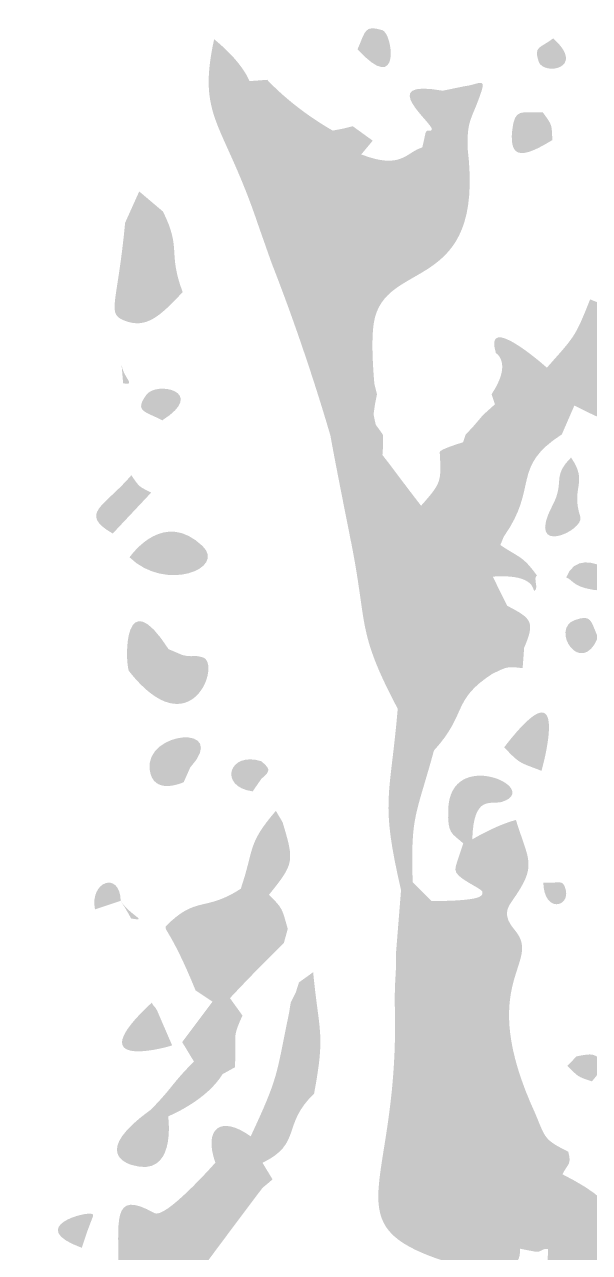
# Model space of a CAD drawing. Header units: millimetres. Extents: x 1329 to 1518, y 49 to 125.
# Drawn here: x 1474.03 to 1483.3, y 78.58 to 98.75 of the extents above; entities that cross this region are included whole.
import ezdxf

# ---------------------------------------------------------------- set-up
doc = ezdxf.new("R2010")
doc.units = ezdxf.units.MM

msp = doc.modelspace()

# ---------------------------------------------------------------- hatches: boundary and pattern name
at = {"true_color": 0x080808, "transparency": 33554687}
h = msp.add_hatch(color=18, dxfattribs=at)
edge = h.paths.add_edge_path(flags=0)
edge.add_spline(control_points=[(1479.492, 98.341), (1479.625, 98.635), (1479.6, 98.747), (1479.9, 98.654), (1480.071, 98.601), (1480.211, 97.549), (1479.492, 98.341)], knot_values=[0, 0, 0, 0, 1, 1, 1, 2, 2, 2, 2], degree=3, periodic=1)
h = msp.add_hatch(color=18, dxfattribs=at)
edge = h.paths.add_edge_path(flags=0)
edge.add_spline(control_points=[(1477.139, 98.506), (1477.574, 98.151), (1477.691, 97.884), (1477.72, 97.818), (1477.792, 97.017), (1477.839, 96.882), (1477.866, 96.805), (1478.217, 96.32), (1478.34, 96.164), (1478.756, 96.602), (1479.168, 96.633), (1479.149, 96.666), (1479.553, 96.614), (1480.217, 96.356), (1480.289, 96.652), (1480.555, 96.729), (1480.555, 96.729), (1480.727, 96.755), (1480.727, 96.755), (1480.727, 96.755), (1480.886, 96.507), (1480.886, 96.507), (1480.798, 95.661), (1480.324, 96.121), (1479.634, 95.604), (1478.952, 95.737), (1478.819, 95.914), (1478.472, 95.324), (1478.306, 95.367), (1478.442, 95.498), (1478.29, 95.537), (1478.256, 95.546), (1478.29, 95.537), (1477.861, 95.459), (1477.285, 97.176), (1476.856, 97.2), (1477.139, 98.506)], knot_values=[0, 0, 0, 0, 1, 1, 1, 2, 2, 2, 3, 3, 3, 4, 4, 4, 5, 5, 5, 6, 6, 6, 7, 7, 7, 8, 8, 8, 9, 9, 9, 10, 10, 10, 11, 11, 11, 12, 12, 12, 12], degree=3, periodic=1)
h = msp.add_hatch(color=18, dxfattribs=at)
edge = h.paths.add_edge_path(flags=0)
edge.add_spline(control_points=[(1482.704, 98.521), (1483.259, 98.017), (1482.54, 97.905), (1482.464, 98.138), (1482.379, 98.399), (1482.487, 98.351), (1482.704, 98.521)], knot_values=[0, 0, 0, 0, 1, 1, 1, 2, 2, 2, 2], degree=3, periodic=1)
h = msp.add_hatch(color=18, dxfattribs=at)
edge = h.paths.add_edge_path(flags=0)
edge.add_spline(control_points=[(1477.72, 97.818), (1477.72, 97.818), (1478.01, 97.839), (1478.01, 97.839), (1478.085, 97.76), (1478.461, 97.363), (1479.085, 97.005), (1479.085, 97.005), (1479.249, 97.036), (1479.249, 97.036), (1479.249, 97.036), (1479.414, 97.077), (1479.414, 97.077), (1479.414, 97.077), (1479.578, 96.958), (1479.578, 96.958), (1479.578, 96.958), (1479.741, 96.84), (1479.741, 96.84), (1479.741, 96.84), (1479.553, 96.614), (1479.553, 96.614), (1479.149, 96.666), (1479.168, 96.633), (1478.756, 96.602), (1478.424, 96.662), (1478.448, 96.648), (1478.424, 96.662), (1478.161, 96.82), (1478.157, 96.73), (1477.866, 96.805), (1477.839, 96.882), (1477.792, 97.017), (1477.72, 97.818)], knot_values=[0, 0, 0, 0, 1, 1, 1, 2, 2, 2, 3, 3, 3, 4, 4, 4, 5, 5, 5, 6, 6, 6, 7, 7, 7, 8, 8, 8, 9, 9, 9, 10, 10, 10, 11, 11, 11, 11], degree=3, periodic=1)
h = msp.add_hatch(color=18, dxfattribs=at)
edge = h.paths.add_edge_path(flags=0)
edge.add_spline(control_points=[(1480.89, 97.66), (1481.064, 97.523), (1481.051, 97.63), (1481.233, 97.731), (1481.459, 97.755), (1481.603, 97.886), (1481.528, 97.658), (1481.369, 97.177), (1481.288, 97.208), (1481.298, 96.718), (1481.298, 96.718), (1480.727, 96.755), (1480.727, 96.755), (1480.727, 96.755), (1480.555, 96.729), (1480.555, 96.729), (1480.612, 96.976), (1480.603, 96.958), (1480.612, 96.976), (1480.645, 97.043), (1480.688, 96.971), (1480.711, 97.021), (1480.752, 97.111), (1479.761, 97.863), (1480.89, 97.66)], knot_values=[0, 0, 0, 0, 1, 1, 1, 2, 2, 2, 3, 3, 3, 4, 4, 4, 5, 5, 5, 6, 6, 6, 7, 7, 7, 8, 8, 8, 8], degree=3, periodic=1)
h = msp.add_hatch(color=18, dxfattribs=at)
edge = h.paths.add_edge_path(flags=0)
edge.add_spline(control_points=[(1480.89, 97.66), (1480.89, 97.66), (1481.233, 97.731), (1481.233, 97.731), (1481.051, 97.63), (1481.064, 97.523), (1480.89, 97.66)], knot_values=[0, 0, 0, 0, 1, 1, 1, 2, 2, 2, 2], degree=3, periodic=1)
h = msp.add_hatch(color=18, dxfattribs=at)
edge = h.paths.add_edge_path(flags=0)
edge.add_spline(control_points=[(1482.533, 97.303), (1482.7, 97.078), (1482.674, 97.099), (1482.689, 96.85), (1482.247, 96.579), (1481.975, 96.5), (1482.03, 97.009), (1482.071, 97.381), (1482.177, 97.298), (1482.533, 97.303)], knot_values=[0, 0, 0, 0, 1, 1, 1, 2, 2, 2, 3, 3, 3, 3], degree=3, periodic=1)
h = msp.add_hatch(color=18, dxfattribs=at)
edge = h.paths.add_edge_path(flags=0)
edge.add_spline(control_points=[(1477.866, 96.805), (1478.157, 96.73), (1478.161, 96.82), (1478.424, 96.662), (1478.448, 96.648), (1478.424, 96.662), (1478.756, 96.602), (1478.34, 96.164), (1478.217, 96.32), (1477.866, 96.805)], knot_values=[0, 0, 0, 0, 1, 1, 1, 2, 2, 2, 3, 3, 3, 3], degree=3, periodic=1)
h = msp.add_hatch(color=18, dxfattribs=at)
edge = h.paths.add_edge_path(flags=0)
edge.add_spline(control_points=[(1480.727, 96.755), (1480.727, 96.755), (1481.298, 96.718), (1481.298, 96.718), (1481.596, 94.279), (1479.927, 94.929), (1479.759, 93.843), (1479.707, 93.513), (1479.762, 92.923), (1479.769, 92.843), (1479.769, 92.843), (1479.811, 92.676), (1479.811, 92.676), (1479.811, 92.676), (1479.778, 92.51), (1479.778, 92.51), (1479.778, 92.51), (1479.755, 92.343), (1479.755, 92.343), (1479.755, 92.343), (1479.79, 92.177), (1479.79, 92.177), (1479.79, 92.177), (1479.907, 92.015), (1479.907, 92.015), (1479.907, 92.015), (1479.912, 91.844), (1479.912, 91.844), (1479.912, 91.844), (1479.901, 91.677), (1479.901, 91.677), (1479.901, 91.677), (1480.03, 91.511), (1480.03, 91.511), (1480.07, 91.457), (1480.327, 91.112), (1480.535, 90.845), (1480.872, 91.226), (1480.866, 91.237), (1480.841, 91.726), (1480.838, 91.77), (1481.192, 91.877), (1481.223, 91.886), (1481.223, 91.886), (1481.264, 92.01), (1481.264, 92.01), (1481.264, 92.01), (1481.388, 92.143), (1481.388, 92.143), (1481.388, 92.143), (1481.553, 92.336), (1481.553, 92.336), (1481.553, 92.336), (1481.746, 92.51), (1481.746, 92.51), (1481.746, 92.51), (1481.939, 92.31), (1481.939, 92.31), (1481.626, 91.704), (1481.917, 91.645), (1481.697, 91.019), (1481.565, 90.642), (1481.402, 90.74), (1481.338, 90.338), (1481.115, 89.407), (1481.388, 89.38), (1481.632, 88.923), (1481.632, 88.923), (1481.729, 88.863), (1481.729, 88.863), (1481.848, 88.466), (1481.769, 88.491), (1481.705, 88.085), (1481.03, 87.647), (1481.303, 87.435), (1480.746, 86.825), (1480.319, 87.13), (1480.306, 87.144), (1480.274, 87.664), (1480.274, 87.664), (1480.493, 87.744), (1480.493, 87.744), (1480.686, 87.579), (1480.653, 87.278), (1480.767, 87.51), (1480.856, 87.694), (1480.606, 87.678), (1480.697, 87.863), (1480.765, 88.186), (1480.745, 88.155), (1480.75, 88.515), (1480.865, 89.091), (1480.785, 89.296), (1480.76, 89.358), (1480.571, 89.842), (1480.325, 89.653), (1480.185, 90.145), (1480.185, 90.145), (1480.195, 90.49), (1480.195, 90.49), (1480.173, 90.547), (1480.107, 90.717), (1479.643, 91.011), (1479.643, 91.011), (1479.576, 91.178), (1479.576, 91.178), (1479.576, 91.178), (1479.529, 91.344), (1479.529, 91.344), (1479.529, 91.344), (1479.464, 91.511), (1479.464, 91.511), (1479.464, 91.511), (1479.412, 91.677), (1479.412, 91.677), (1479.412, 91.677), (1479.428, 91.844), (1479.428, 91.844), (1479.428, 91.844), (1479.477, 92.01), (1479.477, 92.01), (1479.477, 92.01), (1479.469, 92.177), (1479.469, 92.177), (1479.469, 92.177), (1479.254, 92.343), (1479.254, 92.343), (1479.294, 92.862), (1479.224, 92.949), (1479.192, 92.99), (1478.59, 93.746), (1479.3, 94.625), (1479.634, 95.604), (1480.324, 96.121), (1480.798, 95.661), (1480.886, 96.507), (1480.886, 96.507), (1480.727, 96.755), (1480.727, 96.755)], knot_values=[0, 0, 0, 0, 1, 1, 1, 2, 2, 2, 3, 3, 3, 4, 4, 4, 5, 5, 5, 6, 6, 6, 7, 7, 7, 8, 8, 8, 9, 9, 9, 10, 10, 10, 11, 11, 11, 12, 12, 12, 13, 13, 13, 14, 14, 14, 15, 15, 15, 16, 16, 16, 17, 17, 17, 18, 18, 18, 19, 19, 19, 20, 20, 20, 21, 21, 21, 22, 22, 22, 23, 23, 23, 24, 24, 24, 25, 25, 25, 26, 26, 26, 27, 27, 27, 28, 28, 28, 29, 29, 29, 30, 30, 30, 31, 31, 31, 32, 32, 32, 33, 33, 33, 34, 34, 34, 35, 35, 35, 36, 36, 36, 37, 37, 37, 38, 38, 38, 39, 39, 39, 40, 40, 40, 41, 41, 41, 42, 42, 42, 43, 43, 43, 44, 44, 44, 45, 45, 45, 46, 46, 46, 46], degree=3, periodic=1)
h = msp.add_hatch(color=18, dxfattribs=at)
edge = h.paths.add_edge_path(flags=0)
edge.add_spline(control_points=[(1475.91, 96.006), (1475.91, 96.006), (1476.299, 95.677), (1476.299, 95.677), (1475.843, 94.874), (1475.749, 94.562), (1476.623, 94.353), (1476.241, 93.944), (1476.023, 93.75), (1475.675, 93.882), (1475.366, 93.999), (1475.549, 94.116), (1475.679, 95.492), (1475.679, 95.492), (1475.91, 96.006), (1475.91, 96.006)], knot_values=[0, 0, 0, 0, 1, 1, 1, 2, 2, 2, 3, 3, 3, 4, 4, 4, 5, 5, 5, 5], degree=3, periodic=1)
h = msp.add_hatch(color=18, dxfattribs=at)
edge = h.paths.add_edge_path(flags=0)
edge.add_spline(control_points=[(1479.634, 95.604), (1479.3, 94.625), (1478.59, 93.746), (1479.192, 92.99), (1479.224, 92.949), (1479.294, 92.862), (1479.254, 92.343), (1479.254, 92.343), (1479.045, 92.005), (1479.045, 92.005), (1478.611, 93.486), (1478.167, 94.613), (1478.08, 94.836), (1478.46, 95.28), (1478.432, 95.295), (1478.472, 95.324), (1478.819, 95.914), (1478.952, 95.737), (1479.634, 95.604)], knot_values=[0, 0, 0, 0, 1, 1, 1, 2, 2, 2, 3, 3, 3, 4, 4, 4, 5, 5, 5, 6, 6, 6, 6], degree=3, periodic=1)
h = msp.add_hatch(color=18, dxfattribs=at)
edge = h.paths.add_edge_path(flags=0)
edge.add_spline(control_points=[(1476.299, 95.677), (1476.61, 95.056), (1476.374, 95.018), (1476.623, 94.353), (1475.749, 94.562), (1475.843, 94.874), (1476.299, 95.677)], knot_values=[0, 0, 0, 0, 1, 1, 1, 2, 2, 2, 2], degree=3, periodic=1)
h = msp.add_hatch(color=18, dxfattribs=at)
edge = h.paths.add_edge_path(flags=0)
edge.add_spline(control_points=[(1477.861, 95.459), (1478.29, 95.537), (1478.256, 95.546), (1478.29, 95.537), (1478.442, 95.498), (1478.306, 95.367), (1478.472, 95.324), (1478.432, 95.295), (1478.46, 95.28), (1478.08, 94.836), (1478.08, 94.836), (1477.861, 95.459), (1477.861, 95.459)], knot_values=[0, 0, 0, 0, 1, 1, 1, 2, 2, 2, 3, 3, 3, 4, 4, 4, 4], degree=3, periodic=1)
h = msp.add_hatch(color=18, dxfattribs=at)
edge = h.paths.add_edge_path(flags=0)
edge.add_spline(control_points=[(1485.82, 94.718), (1485.515, 94.202), (1485.401, 94.272), (1485.332, 93.665), (1484.985, 93.751), (1485.01, 93.7), (1484.681, 93.652), (1483.991, 92.892), (1483.527, 92.903), (1483.988, 92.325), (1484.424, 91.777), (1483.118, 92.455), (1483.05, 92.49), (1483.05, 92.49), (1482.844, 92.016), (1482.844, 92.016), (1482.001, 91.472), (1482.472, 91.156), (1481.891, 90.336), (1481.891, 90.336), (1481.338, 90.338), (1481.338, 90.338), (1481.402, 90.74), (1481.565, 90.642), (1481.697, 91.019), (1481.917, 91.645), (1481.626, 91.704), (1481.939, 92.31), (1481.939, 92.31), (1482.599, 93.112), (1482.599, 93.112), (1483.053, 93.626), (1483.059, 93.603), (1483.308, 94.233), (1484.271, 93.85), (1484.267, 93.843), (1484.279, 93.857), (1484.496, 94.113), (1484.398, 94.172), (1484.677, 94.336), (1485.291, 94.62), (1485.252, 95.135), (1485.82, 94.718)], knot_values=[0, 0, 0, 0, 1, 1, 1, 2, 2, 2, 3, 3, 3, 4, 4, 4, 5, 5, 5, 6, 6, 6, 7, 7, 7, 8, 8, 8, 9, 9, 9, 10, 10, 10, 11, 11, 11, 12, 12, 12, 13, 13, 13, 14, 14, 14, 14], degree=3, periodic=1)
h = msp.add_hatch(color=18, dxfattribs=at)
edge = h.paths.add_edge_path(flags=0)
edge.add_spline(control_points=[(1482.599, 93.112), (1482.599, 93.112), (1481.939, 92.31), (1481.939, 92.31), (1481.939, 92.31), (1481.746, 92.51), (1481.746, 92.51), (1481.746, 92.51), (1481.692, 92.676), (1481.692, 92.676), (1482.039, 93.199), (1481.762, 93.35), (1481.762, 93.352), (1481.555, 94.034), (1482.547, 93.158), (1482.599, 93.112)], knot_values=[0, 0, 0, 0, 1, 1, 1, 2, 2, 2, 3, 3, 3, 4, 4, 4, 5, 5, 5, 5], degree=3, periodic=1)
h = msp.add_hatch(color=18, dxfattribs=at)
edge = h.paths.add_edge_path(flags=0)
edge.add_spline(control_points=[(1475.62, 93.169), (1475.638, 92.95), (1475.876, 92.812), (1475.646, 92.855), (1475.646, 92.855), (1475.62, 93.169), (1475.62, 93.169)], knot_values=[0, 0, 0, 0, 1, 1, 1, 2, 2, 2, 2], degree=3, periodic=1)
h = msp.add_hatch(color=18, dxfattribs=at)
edge = h.paths.add_edge_path(flags=0)
edge.add_spline(control_points=[(1476.29, 92.248), (1475.988, 92.401), (1475.835, 92.394), (1476.024, 92.663), (1476.191, 92.9), (1477.032, 92.72), (1476.29, 92.248)], knot_values=[0, 0, 0, 0, 1, 1, 1, 2, 2, 2, 2], degree=3, periodic=1)
h = msp.add_hatch(color=18, dxfattribs=at)
edge = h.paths.add_edge_path(flags=0)
edge.add_spline(control_points=[(1479.045, 92.005), (1479.045, 92.005), (1479.254, 92.343), (1479.254, 92.343), (1479.254, 92.343), (1479.469, 92.177), (1479.469, 92.177), (1479.469, 92.177), (1479.477, 92.01), (1479.477, 92.01), (1479.477, 92.01), (1479.428, 91.844), (1479.428, 91.844), (1479.428, 91.844), (1479.412, 91.677), (1479.412, 91.677), (1479.412, 91.677), (1479.464, 91.511), (1479.464, 91.511), (1479.464, 91.511), (1479.529, 91.344), (1479.529, 91.344), (1479.529, 91.344), (1479.576, 91.178), (1479.576, 91.178), (1479.576, 91.178), (1479.643, 91.011), (1479.643, 91.011), (1480.107, 90.717), (1480.173, 90.547), (1480.195, 90.49), (1480.195, 90.49), (1480.146, 90.242), (1480.146, 90.242), (1479.734, 90.237), (1479.758, 90.238), (1479.369, 90.334), (1479.063, 91.874), (1479.072, 91.872), (1479.045, 92.005)], knot_values=[0, 0, 0, 0, 1, 1, 1, 2, 2, 2, 3, 3, 3, 4, 4, 4, 5, 5, 5, 6, 6, 6, 7, 7, 7, 8, 8, 8, 9, 9, 9, 10, 10, 10, 11, 11, 11, 12, 12, 12, 13, 13, 13, 13], degree=3, periodic=1)
h = msp.add_hatch(color=18, dxfattribs=at)
edge = h.paths.add_edge_path(flags=0)
edge.add_spline(control_points=[(1482.996, 91.636), (1483.286, 91.212), (1482.985, 91.164), (1483.148, 90.662), (1483.22, 90.44), (1482.23, 89.978), (1482.695, 90.858), (1482.897, 91.241), (1482.677, 91.32), (1482.996, 91.636)], knot_values=[0, 0, 0, 0, 1, 1, 1, 2, 2, 2, 3, 3, 3, 3], degree=3, periodic=1)
h = msp.add_hatch(color=18, dxfattribs=at)
edge = h.paths.add_edge_path(flags=0)
edge.add_spline(control_points=[(1475.781, 91.346), (1475.913, 91.149), (1475.906, 91.161), (1476.107, 91.061), (1476.107, 91.061), (1475.475, 90.388), (1475.475, 90.388), (1474.902, 90.721), (1475.348, 90.833), (1475.781, 91.346)], knot_values=[0, 0, 0, 0, 1, 1, 1, 2, 2, 2, 3, 3, 3, 3], degree=3, periodic=1)
h = msp.add_hatch(color=18, dxfattribs=at)
edge = h.paths.add_edge_path(flags=0)
edge.add_spline(control_points=[(1475.751, 89.997), (1475.809, 90.076), (1476.326, 90.778), (1476.95, 90.182), (1477.335, 89.816), (1476.349, 89.419), (1475.751, 89.997)], knot_values=[0, 0, 0, 0, 1, 1, 1, 2, 2, 2, 2], degree=3, periodic=1)
for points in [[(1480.195, 90.49), (1480.185, 90.145), (1480.146, 90.242)], [(1480.571, 87.841), (1480.493, 87.744), (1480.274, 87.664)]]:
    msp.add_hatch(color=18, dxfattribs=at).paths.add_polyline_path(points, flags=0)
h = msp.add_hatch(color=18, dxfattribs=at)
edge = h.paths.add_edge_path(flags=0)
edge.add_spline(control_points=[(1481.338, 90.338), (1481.338, 90.338), (1481.891, 90.336), (1481.891, 90.336), (1481.891, 90.336), (1481.835, 90.199), (1481.835, 90.199), (1481.835, 90.199), (1481.711, 89.681), (1481.711, 89.681), (1481.711, 89.681), (1481.947, 89.202), (1481.947, 89.202), (1481.947, 89.202), (1481.632, 88.923), (1481.632, 88.923), (1481.388, 89.38), (1481.115, 89.407), (1481.338, 90.338)], knot_values=[0, 0, 0, 0, 1, 1, 1, 2, 2, 2, 3, 3, 3, 4, 4, 4, 5, 5, 5, 6, 6, 6, 6], degree=3, periodic=1)
h = msp.add_hatch(color=18, dxfattribs=at)
edge = h.paths.add_edge_path(flags=0)
edge.add_spline(control_points=[(1482.916, 89.668), (1483.174, 90.348), (1484.232, 89.402), (1483.533, 89.446), (1483.023, 89.479), (1483.035, 89.626), (1482.916, 89.668)], knot_values=[0, 0, 0, 0, 1, 1, 1, 2, 2, 2, 2], degree=3, periodic=1)
h = msp.add_hatch(color=18, dxfattribs=at)
edge = h.paths.add_edge_path(flags=0)
edge.add_spline(control_points=[(1479.369, 90.334), (1479.758, 90.238), (1479.734, 90.237), (1480.146, 90.242), (1480.146, 90.242), (1480.185, 90.145), (1480.185, 90.145), (1480.325, 89.653), (1480.571, 89.842), (1480.76, 89.358), (1480.785, 89.296), (1480.865, 89.091), (1480.75, 88.515), (1480.745, 88.155), (1480.765, 88.186), (1480.697, 87.863), (1480.697, 87.863), (1480.571, 87.841), (1480.571, 87.841), (1480.571, 87.841), (1480.274, 87.664), (1480.274, 87.664), (1480.274, 87.664), (1480.152, 87.51), (1480.152, 87.51), (1479.458, 88.824), (1479.669, 88.871), (1479.369, 90.334)], knot_values=[0, 0, 0, 0, 1, 1, 1, 2, 2, 2, 3, 3, 3, 4, 4, 4, 5, 5, 5, 6, 6, 6, 7, 7, 7, 8, 8, 8, 9, 9, 9, 9], degree=3, periodic=1)
h = msp.add_hatch(color=18, dxfattribs=at)
edge = h.paths.add_edge_path(flags=0)
edge.add_spline(control_points=[(1481.835, 90.199), (1482.17, 89.975), (1482.193, 90.028), (1482.436, 89.7), (1482.369, 89.65), (1482.467, 89.5), (1482.4, 89.451), (1482.354, 89.416), (1482.455, 89.731), (1481.711, 89.681), (1481.711, 89.681), (1481.835, 90.199), (1481.835, 90.199)], knot_values=[0, 0, 0, 0, 1, 1, 1, 2, 2, 2, 3, 3, 3, 4, 4, 4, 4], degree=3, periodic=1)
h = msp.add_hatch(color=18, dxfattribs=at)
edge = h.paths.add_edge_path(flags=0)
edge.add_spline(control_points=[(1476.392, 88.489), (1476.074, 88.228), (1476.124, 88.162), (1475.74, 88.131), (1475.672, 88.324), (1475.658, 89.626), (1476.392, 88.489)], knot_values=[0, 0, 0, 0, 1, 1, 1, 2, 2, 2, 2], degree=3, periodic=1)
h = msp.add_hatch(color=18, dxfattribs=at)
edge = h.paths.add_edge_path(flags=0)
edge.add_spline(control_points=[(1481.947, 89.202), (1482.351, 88.993), (1482.408, 88.94), (1482.226, 88.512), (1482.226, 88.512), (1481.729, 88.863), (1481.729, 88.863), (1481.729, 88.863), (1481.632, 88.923), (1481.632, 88.923), (1481.632, 88.923), (1481.947, 89.202), (1481.947, 89.202)], knot_values=[0, 0, 0, 0, 1, 1, 1, 2, 2, 2, 3, 3, 3, 4, 4, 4, 4], degree=3, periodic=1)
h = msp.add_hatch(color=18, dxfattribs=at)
edge = h.paths.add_edge_path(flags=0)
edge.add_spline(control_points=[(1483.438, 88.681), (1483.161, 88.016), (1482.642, 88.822), (1483.06, 88.968), (1483.335, 89.063), (1483.315, 88.959), (1483.438, 88.681)], knot_values=[0, 0, 0, 0, 1, 1, 1, 2, 2, 2, 2], degree=3, periodic=1)
h = msp.add_hatch(color=18, dxfattribs=at)
edge = h.paths.add_edge_path(flags=0)
edge.add_spline(control_points=[(1481.729, 88.863), (1481.729, 88.863), (1482.226, 88.512), (1482.226, 88.512), (1482.226, 88.512), (1482.201, 88.177), (1482.201, 88.177), (1481.933, 88.211), (1481.947, 88.197), (1481.705, 88.085), (1481.769, 88.491), (1481.848, 88.466), (1481.729, 88.863)], knot_values=[0, 0, 0, 0, 1, 1, 1, 2, 2, 2, 3, 3, 3, 4, 4, 4, 4], degree=3, periodic=1)
h = msp.add_hatch(color=18, dxfattribs=at)
edge = h.paths.add_edge_path(flags=0)
edge.add_spline(control_points=[(1476.392, 88.489), (1476.629, 88.39), (1476.609, 88.394), (1476.629, 88.39), (1476.806, 88.351), (1476.79, 88.401), (1476.95, 88.356), (1477.271, 88.267), (1476.761, 86.832), (1475.74, 88.131), (1476.124, 88.162), (1476.074, 88.228), (1476.392, 88.489)], knot_values=[0, 0, 0, 0, 1, 1, 1, 2, 2, 2, 3, 3, 3, 4, 4, 4, 4], degree=3, periodic=1)
h = msp.add_hatch(color=18, dxfattribs=at)
edge = h.paths.add_edge_path(flags=0)
edge.add_spline(control_points=[(1480.129, 88.349), (1480.23, 88.021), (1480.479, 87.678), (1480.251, 87.953), (1480.229, 87.978), (1480.251, 87.953), (1480.129, 88.349)], knot_values=[0, 0, 0, 0, 1, 1, 1, 2, 2, 2, 2], degree=3, periodic=1)
h = msp.add_hatch(color=18, dxfattribs=at)
edge = h.paths.add_edge_path(flags=0)
edge.add_spline(control_points=[(1481.899, 86.879), (1483.021, 88.338), (1482.528, 86.546), (1482.51, 86.491), (1482.167, 86.628), (1482.158, 86.595), (1481.899, 86.879)], knot_values=[0, 0, 0, 0, 1, 1, 1, 2, 2, 2, 2], degree=3, periodic=1)
h = msp.add_hatch(color=18, dxfattribs=at)
edge = h.paths.add_edge_path(flags=0)
edge.add_spline(control_points=[(1480.571, 87.841), (1480.571, 87.841), (1480.697, 87.863), (1480.697, 87.863), (1480.606, 87.678), (1480.856, 87.694), (1480.767, 87.51), (1480.653, 87.278), (1480.686, 87.579), (1480.493, 87.744), (1480.493, 87.744), (1480.571, 87.841), (1480.571, 87.841)], knot_values=[0, 0, 0, 0, 1, 1, 1, 2, 2, 2, 3, 3, 3, 4, 4, 4, 4], degree=3, periodic=1)
h = msp.add_hatch(color=18, dxfattribs=at)
edge = h.paths.add_edge_path(flags=0)
edge.add_spline(control_points=[(1480.274, 87.664), (1480.306, 87.144), (1480.319, 87.13), (1480.746, 86.825), (1480.45, 85.739), (1480.362, 85.773), (1480.397, 84.66), (1480.397, 84.66), (1480.206, 84.531), (1480.206, 84.531), (1479.864, 86.021), (1480.022, 86.008), (1480.152, 87.51), (1480.152, 87.51), (1480.274, 87.664), (1480.274, 87.664)], knot_values=[0, 0, 0, 0, 1, 1, 1, 2, 2, 2, 3, 3, 3, 4, 4, 4, 5, 5, 5, 5], degree=3, periodic=1)
h = msp.add_hatch(color=18, dxfattribs=at)
edge = h.paths.add_edge_path(flags=0)
edge.add_spline(control_points=[(1476.747, 86.546), (1476.747, 86.546), (1476.64, 86.305), (1476.64, 86.305), (1476.596, 86.286), (1476.138, 86.088), (1476.082, 86.507), (1475.995, 87.151), (1477.405, 87.27), (1476.747, 86.546)], knot_values=[0, 0, 0, 0, 1, 1, 1, 2, 2, 2, 3, 3, 3, 3], degree=3, periodic=1)
h = msp.add_hatch(color=18, dxfattribs=at)
edge = h.paths.add_edge_path(flags=0)
edge.add_spline(control_points=[(1477.917, 86.648), (1477.917, 86.648), (1477.914, 86.36), (1477.914, 86.36), (1477.914, 86.36), (1477.772, 86.154), (1477.772, 86.154), (1477.207, 86.226), (1477.373, 86.823), (1477.917, 86.648)], knot_values=[0, 0, 0, 0, 1, 1, 1, 2, 2, 2, 3, 3, 3, 3], degree=3, periodic=1)
h = msp.add_hatch(color=18, dxfattribs=at)
edge = h.paths.add_edge_path(flags=0)
edge.add_spline(control_points=[(1481.227, 85.3), (1481.032, 85.473), (1480.968, 85.454), (1480.98, 85.855), (1481.01, 86.89), (1482.522, 86.206), (1481.872, 85.985), (1481.688, 85.922), (1481.397, 86.123), (1481.375, 85.366), (1481.375, 85.366), (1481.227, 85.3), (1481.227, 85.3)], knot_values=[0, 0, 0, 0, 1, 1, 1, 2, 2, 2, 3, 3, 3, 4, 4, 4, 4], degree=3, periodic=1)
h = msp.add_hatch(color=18, dxfattribs=at)
edge = h.paths.add_edge_path(flags=0)
edge.add_spline(control_points=[(1477.917, 86.648), (1478.034, 86.533), (1478.095, 86.505), (1477.914, 86.36), (1477.914, 86.36), (1477.917, 86.648), (1477.917, 86.648)], knot_values=[0, 0, 0, 0, 1, 1, 1, 2, 2, 2, 2], degree=3, periodic=1)
h = msp.add_hatch(color=18, dxfattribs=at)
edge = h.paths.add_edge_path(flags=0)
edge.add_spline(control_points=[(1478.152, 85.834), (1478.152, 85.834), (1478.262, 85.648), (1478.262, 85.648), (1478.456, 85.003), (1478.456, 84.972), (1478.04, 84.457), (1478.04, 84.457), (1477.769, 84.48), (1477.769, 84.48), (1477.769, 84.48), (1477.576, 84.554), (1477.576, 84.554), (1477.805, 85.23), (1477.678, 85.28), (1478.152, 85.834)], knot_values=[0, 0, 0, 0, 1, 1, 1, 2, 2, 2, 3, 3, 3, 4, 4, 4, 5, 5, 5, 5], degree=3, periodic=1)
h = msp.add_hatch(color=18, dxfattribs=at)
edge = h.paths.add_edge_path(flags=0)
edge.add_spline(control_points=[(1482.091, 85.684), (1482.304, 84.996), (1482.447, 84.949), (1482.031, 84.358), (1481.939, 84.228), (1481.877, 84.104), (1482.072, 83.876), (1482.545, 83.321), (1481.401, 83.055), (1482.407, 80.866), (1482.58, 80.453), (1482.548, 80.438), (1482.95, 80.236), (1483.005, 80.02), (1482.949, 80.051), (1482.854, 79.866), (1482.394, 79.378), (1482.925, 79.215), (1482.62, 78.639), (1482.502, 78.65), (1482.524, 78.585), (1482.414, 78.594), (1482.393, 78.596), (1482.414, 78.594), (1482.158, 78.643), (1481.812, 78.903), (1481.835, 78.956), (1481.38, 78.89), (1481.113, 78.852), (1480.58, 79.785), (1480.806, 80.139), (1481.149, 80.674), (1480.281, 80.745), (1480.649, 81.255), (1480.693, 81.315), (1480.954, 82.271), (1480.978, 82.36), (1480.893, 82.424), (1481.004, 82.464), (1480.92, 82.527), (1480.906, 82.538), (1480.92, 82.527), (1480.709, 82.614), (1480.652, 82.706), (1480.323, 83.536), (1480.154, 82.761), (1480.154, 82.761), (1480.103, 82.674), (1480.103, 82.674), (1480.101, 83.11), (1480.128, 83.084), (1480.126, 83.531), (1480.678, 83.462), (1480.508, 83.746), (1480.707, 84.352), (1481.554, 84.356), (1481.547, 84.438), (1481.54, 84.506), (1481.536, 84.56), (1481.088, 84.731), (1481.098, 84.868), (1481.103, 84.945), (1481.109, 84.937), (1481.227, 85.3), (1481.227, 85.3), (1481.375, 85.366), (1481.375, 85.366), (1481.43, 85.398), (1481.786, 85.605), (1482.091, 85.684)], knot_values=[0, 0, 0, 0, 1, 1, 1, 2, 2, 2, 3, 3, 3, 4, 4, 4, 5, 5, 5, 6, 6, 6, 7, 7, 7, 8, 8, 8, 9, 9, 9, 10, 10, 10, 11, 11, 11, 12, 12, 12, 13, 13, 13, 14, 14, 14, 15, 15, 15, 16, 16, 16, 17, 17, 17, 18, 18, 18, 19, 19, 19, 20, 20, 20, 21, 21, 21, 22, 22, 22, 23, 23, 23, 23], degree=3, periodic=1)
h = msp.add_hatch(color=18, dxfattribs=at)
edge = h.paths.add_edge_path(flags=0)
edge.add_spline(control_points=[(1475.606, 84.357), (1475.606, 84.357), (1475.184, 84.215), (1475.184, 84.215), (1475.093, 84.68), (1475.594, 84.851), (1475.606, 84.357)], knot_values=[0, 0, 0, 0, 1, 1, 1, 2, 2, 2, 2], degree=3, periodic=1)
h = msp.add_hatch(color=18, dxfattribs=at)
edge = h.paths.add_edge_path(flags=0)
edge.add_spline(control_points=[(1482.54, 84.657), (1482.799, 84.631), (1482.862, 84.733), (1482.909, 84.534), (1482.975, 84.252), (1482.553, 84.152), (1482.54, 84.657)], knot_values=[0, 0, 0, 0, 1, 1, 1, 2, 2, 2, 2], degree=3, periodic=1)
h = msp.add_hatch(color=18, dxfattribs=at)
edge = h.paths.add_edge_path(flags=0)
edge.add_spline(control_points=[(1477.576, 84.554), (1477.576, 84.554), (1477.769, 84.48), (1477.769, 84.48), (1477.769, 84.48), (1478.04, 84.457), (1478.04, 84.457), (1478.273, 84.221), (1478.25, 84.233), (1478.347, 83.896), (1478.347, 83.896), (1478.283, 83.662), (1478.283, 83.662), (1477.865, 83.257), (1477.468, 82.832), (1477.399, 82.758), (1477.399, 82.758), (1477.112, 82.7), (1477.112, 82.7), (1477.112, 82.7), (1476.834, 82.887), (1476.834, 82.887), (1476.422, 83.899), (1476.292, 83.884), (1476.357, 83.949), (1476.848, 84.443), (1476.987, 84.172), (1477.576, 84.554)], knot_values=[0, 0, 0, 0, 1, 1, 1, 2, 2, 2, 3, 3, 3, 4, 4, 4, 5, 5, 5, 6, 6, 6, 7, 7, 7, 8, 8, 8, 9, 9, 9, 9], degree=3, periodic=1)
h = msp.add_hatch(color=18, dxfattribs=at)
edge = h.paths.add_edge_path(flags=0)
edge.add_spline(control_points=[(1480.397, 84.66), (1480.397, 84.66), (1480.707, 84.352), (1480.707, 84.352), (1480.508, 83.746), (1480.678, 83.462), (1480.126, 83.531), (1480.126, 83.531), (1480.206, 84.531), (1480.206, 84.531), (1480.206, 84.531), (1480.397, 84.66), (1480.397, 84.66)], knot_values=[0, 0, 0, 0, 1, 1, 1, 2, 2, 2, 3, 3, 3, 4, 4, 4, 4], degree=3, periodic=1)
h = msp.add_hatch(color=18, dxfattribs=at)
edge = h.paths.add_edge_path(flags=0)
edge.add_spline(control_points=[(1475.606, 84.357), (1475.757, 84.117), (1476.065, 84.018), (1475.791, 84.064), (1475.763, 84.068), (1475.791, 84.064), (1475.606, 84.357)], knot_values=[0, 0, 0, 0, 1, 1, 1, 2, 2, 2, 2], degree=3, periodic=1)
h = msp.add_hatch(color=18, dxfattribs=at)
edge = h.paths.add_edge_path(flags=0)
edge.add_spline(control_points=[(1480.154, 82.761), (1480.323, 83.536), (1480.652, 82.706), (1480.709, 82.614), (1480.668, 82.635), (1480.669, 82.607), (1480.154, 82.761)], knot_values=[0, 0, 0, 0, 1, 1, 1, 2, 2, 2, 2], degree=3, periodic=1)
h = msp.add_hatch(color=18, dxfattribs=at)
edge = h.paths.add_edge_path(flags=0)
edge.add_spline(control_points=[(1481.122, 82.686), (1480.906, 83.008), (1480.71, 83.097), (1481.055, 83.256), (1481.798, 83.599), (1481.206, 82.914), (1481.122, 82.686)], knot_values=[0, 0, 0, 0, 1, 1, 1, 2, 2, 2, 2], degree=3, periodic=1)
h = msp.add_hatch(color=18, dxfattribs=at)
edge = h.paths.add_edge_path(flags=0)
edge.add_spline(control_points=[(1478.764, 83.184), (1478.86, 82.177), (1478.967, 82.195), (1478.779, 81.189), (1478.245, 80.68), (1478.588, 80.373), (1477.933, 80.054), (1477.933, 80.054), (1477.726, 80.072), (1477.726, 80.072), (1477.726, 80.072), (1477.739, 80.488), (1477.739, 80.488), (1478.2, 81.476), (1478.152, 81.468), (1478.369, 82.518), (1478.369, 82.518), (1478.396, 82.684), (1478.396, 82.684), (1478.396, 82.684), (1478.479, 82.851), (1478.479, 82.851), (1478.479, 82.851), (1478.531, 83.017), (1478.531, 83.017), (1478.531, 83.017), (1478.764, 83.184), (1478.764, 83.184)], knot_values=[0, 0, 0, 0, 1, 1, 1, 2, 2, 2, 3, 3, 3, 4, 4, 4, 5, 5, 5, 6, 6, 6, 7, 7, 7, 8, 8, 8, 9, 9, 9, 9], degree=3, periodic=1)
h = msp.add_hatch(color=18, dxfattribs=at)
edge = h.paths.add_edge_path(flags=0)
edge.add_spline(control_points=[(1476.117, 82.685), (1476.153, 82.605), (1476.168, 82.632), (1476.211, 82.537), (1476.23, 82.493), (1476.228, 82.496), (1476.45, 81.983), (1476.394, 81.957), (1474.871, 81.53), (1476.117, 82.685)], knot_values=[0, 0, 0, 0, 1, 1, 1, 2, 2, 2, 3, 3, 3, 3], degree=3, periodic=1)
h = msp.add_hatch(color=18, dxfattribs=at)
edge = h.paths.add_edge_path(flags=0)
edge.add_spline(control_points=[(1477.112, 82.7), (1477.112, 82.7), (1477.399, 82.758), (1477.399, 82.758), (1477.399, 82.758), (1477.604, 82.473), (1477.604, 82.473), (1477.457, 82.15), (1477.486, 82.169), (1477.488, 81.833), (1477.488, 81.833), (1477.481, 81.623), (1477.481, 81.623), (1477.481, 81.623), (1477.277, 81.51), (1477.277, 81.51), (1477.277, 81.51), (1476.808, 81.717), (1476.808, 81.717), (1476.808, 81.717), (1476.615, 82.036), (1476.615, 82.036), (1476.615, 82.036), (1477.112, 82.7), (1477.112, 82.7)], knot_values=[0, 0, 0, 0, 1, 1, 1, 2, 2, 2, 3, 3, 3, 4, 4, 4, 5, 5, 5, 6, 6, 6, 7, 7, 7, 8, 8, 8, 8], degree=3, periodic=1)
h = msp.add_hatch(color=18, dxfattribs=at)
edge = h.paths.add_edge_path(flags=0)
edge.add_spline(control_points=[(1480.103, 82.674), (1480.103, 82.674), (1480.154, 82.761), (1480.154, 82.761), (1480.669, 82.607), (1480.668, 82.635), (1480.709, 82.614), (1480.92, 82.527), (1480.906, 82.538), (1480.92, 82.527), (1481.004, 82.464), (1480.893, 82.424), (1480.978, 82.36), (1480.954, 82.271), (1480.693, 81.315), (1480.649, 81.255), (1480.281, 80.745), (1481.149, 80.674), (1480.806, 80.139), (1480.58, 79.785), (1481.113, 78.852), (1481.38, 78.89), (1481.835, 78.956), (1481.812, 78.903), (1482.158, 78.643), (1482.148, 78.606), (1482.289, 77.926), (1480.727, 78.505), (1479.114, 79.104), (1480.195, 79.754), (1480.103, 82.674)], knot_values=[0, 0, 0, 0, 1, 1, 1, 2, 2, 2, 3, 3, 3, 4, 4, 4, 5, 5, 5, 6, 6, 6, 7, 7, 7, 8, 8, 8, 9, 9, 9, 10, 10, 10, 10], degree=3, periodic=1)
h = msp.add_hatch(color=18, dxfattribs=at)
edge = h.paths.add_edge_path(flags=0)
edge.add_spline(control_points=[(1476.808, 81.717), (1476.808, 81.717), (1477.277, 81.51), (1477.277, 81.51), (1477.025, 81.096), (1476.468, 80.853), (1476.385, 80.817), (1476.385, 80.817), (1476.104, 80.929), (1476.104, 80.929), (1476.484, 81.32), (1476.43, 81.338), (1476.808, 81.717)], knot_values=[0, 0, 0, 0, 1, 1, 1, 2, 2, 2, 3, 3, 3, 4, 4, 4, 4], degree=3, periodic=1)
h = msp.add_hatch(color=18, dxfattribs=at)
edge = h.paths.add_edge_path(flags=0)
edge.add_spline(control_points=[(1483.085, 81.802), (1483.357, 81.854), (1483.359, 81.859), (1483.577, 81.684), (1483.577, 81.684), (1483.339, 81.392), (1483.339, 81.392), (1483.095, 81.469), (1483.111, 81.471), (1482.936, 81.647), (1482.936, 81.647), (1483.085, 81.802), (1483.085, 81.802)], knot_values=[0, 0, 0, 0, 1, 1, 1, 2, 2, 2, 3, 3, 3, 4, 4, 4, 4], degree=3, periodic=1)
h = msp.add_hatch(color=18, dxfattribs=at)
edge = h.paths.add_edge_path(flags=0)
edge.add_spline(control_points=[(1476.104, 80.929), (1476.104, 80.929), (1476.385, 80.817), (1476.385, 80.817), (1476.395, 80.737), (1476.505, 79.801), (1475.793, 80.017), (1475.72, 80.039), (1475.118, 80.221), (1476.104, 80.929)], knot_values=[0, 0, 0, 0, 1, 1, 1, 2, 2, 2, 3, 3, 3, 3], degree=3, periodic=1)
h = msp.add_hatch(color=18, dxfattribs=at)
edge = h.paths.add_edge_path(flags=0)
edge.add_spline(control_points=[(1477.739, 80.488), (1477.739, 80.488), (1477.726, 80.072), (1477.726, 80.072), (1477.441, 79.953), (1477.454, 79.948), (1477.159, 80.056), (1476.96, 80.625), (1477.25, 80.842), (1477.739, 80.488)], knot_values=[0, 0, 0, 0, 1, 1, 1, 2, 2, 2, 3, 3, 3, 3], degree=3, periodic=1)
h = msp.add_hatch(color=18, dxfattribs=at)
edge = h.paths.add_edge_path(flags=0)
edge.add_spline(control_points=[(1481.909, 80.319), (1482.228, 80.172), (1482.444, 80.13), (1482.17, 79.9), (1482.14, 79.875), (1481.506, 79.501), (1481.909, 80.319)], knot_values=[0, 0, 0, 0, 1, 1, 1, 2, 2, 2, 2], degree=3, periodic=1)
h = msp.add_hatch(color=18, dxfattribs=at)
edge = h.paths.add_edge_path(flags=0)
edge.add_spline(control_points=[(1477.159, 80.056), (1477.454, 79.948), (1477.441, 79.953), (1477.726, 80.072), (1477.726, 80.072), (1477.933, 80.054), (1477.933, 80.054), (1477.933, 80.054), (1478.098, 79.781), (1478.098, 79.781), (1478.098, 79.781), (1477.933, 79.643), (1477.933, 79.643), (1476.382, 77.586), (1476.401, 77.519), (1476.182, 77.512), (1476.066, 78.022), (1475.95, 77.921), (1475.566, 78.253), (1475.585, 79.071), (1475.432, 79.641), (1476.159, 79.228), (1476.333, 79.129), (1477.09, 79.978), (1477.159, 80.056)], knot_values=[0, 0, 0, 0, 1, 1, 1, 2, 2, 2, 3, 3, 3, 4, 4, 4, 5, 5, 5, 6, 6, 6, 7, 7, 7, 8, 8, 8, 8], degree=3, periodic=1)
h = msp.add_hatch(color=18, dxfattribs=at)
edge = h.paths.add_edge_path(flags=0)
edge.add_spline(control_points=[(1482.854, 79.866), (1483.995, 79.284), (1483.826, 79.009), (1483.484, 77.78), (1482.825, 78.031), (1482.568, 77.928), (1482.62, 78.639), (1482.925, 79.215), (1482.394, 79.378), (1482.854, 79.866)], knot_values=[0, 0, 0, 0, 1, 1, 1, 2, 2, 2, 3, 3, 3, 3], degree=3, periodic=1)
h = msp.add_hatch(color=18, dxfattribs=at)
edge = h.paths.add_edge_path(flags=0)
edge.add_spline(control_points=[(1474.968, 78.658), (1474.029, 79.001), (1475.055, 79.268), (1475.142, 79.212), (1475.18, 79.187), (1475.13, 79.173), (1474.968, 78.658)], knot_values=[0, 0, 0, 0, 1, 1, 1, 2, 2, 2, 2], degree=3, periodic=1)

doc.saveas('drawing.dxf')
